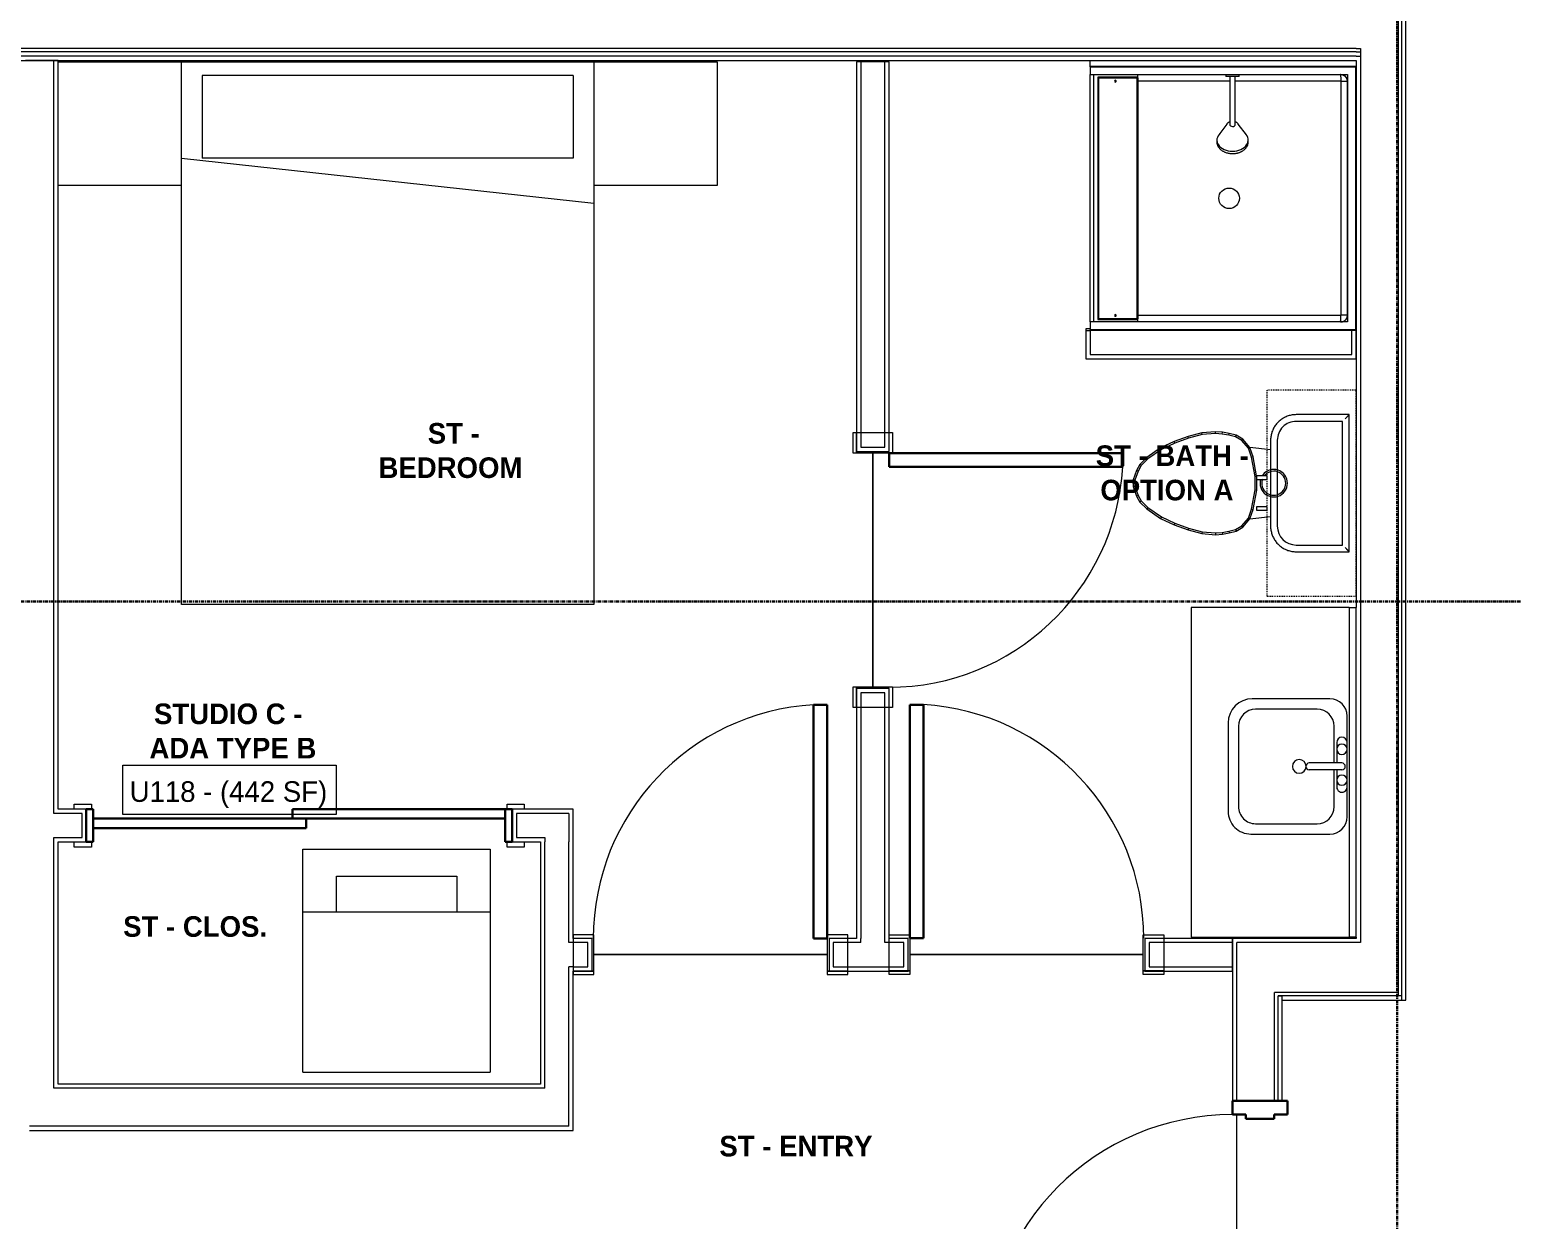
# Model space of a CAD drawing. Header units: inches. Extents: x -4093 to -1777, y 9773 to 12264.
# Drawn here: x -3680.4 to -3464.6, y 10377.1 to 10550.4 of the extents above; entities that cross this region are included whole.
import ezdxf

# ---------------------------------------------------------------- set-up
doc = ezdxf.new("R2010")
doc.units = ezdxf.units.IN
doc.header["$MEASUREMENT"] = 0
doc.linetypes.add('Dash', pattern=[0.25, 0.125, -0.125])
doc.linetypes.add('Grid Line 1_2_', pattern=[0.875, 0.5, -0.125, 0.125, -0.125])
for name, color, linetype, lineweight in [('0-1', 7, 'Continuous', 5), ('0-2', 7, 'Continuous', 9), ('A-AREA-IDEN', 2, 'Continuous', 9), ('A-DOOR-1', 7, 'Continuous', 9), ('A-DOOR-2', 10, 'Continuous', 30), ('A-DOOR-FRAM-1', 10, 'Continuous', 30), ('A-FLOR-1', 7, 'Continuous', 9), ('A-WALL-1', 7, 'Continuous', 9), ('A-WALL-2', 250, 'Continuous', 18), ('I-FURN-1', 7, 'Continuous', 9), ('I-WALL-1', 7, 'Continuous', 9), ('P-SANR-FIXT-1', 7, 'Continuous', 9), ('Q-CASE-1', 7, 'Continuous', 9), ('Q-CASE-2', 7, 'Dash', 9), ('S-GRID-1', 1, 'Grid Line 1_2_', 30)]:
    doc.layers.add(name, color=color, linetype=linetype, lineweight=lineweight)
doc.styles.add('Century Gothic', font='ufonts.com_century-gothic.ttf', dxfattribs={"height": 3})
doc.styles.add('Century Gothic_B', font='GOTHICB.TTF', dxfattribs={"height": 3})

# ---------------------------------------------------------------- blocks, each defined once
blk = doc.blocks.new('SWING - SINGLE - FLUSH - SWING - FLUSH - 2-10 x 6-8 - PRIVACY-4346070-BACKGROUND - 1ST FLOOR')
at = {"layer": 'A-DOOR-1'}
for p, q in [((-20, 2.37), (-20, 2.87)), ((-20, 2.87), (-17, 2.87)), ((-20, 2.37), (-17, 2.37)), ((-20, -2.88), (-20, 2.37)), ((-17, 2.37), (-20, 2.37)), ((-17, 2.87), (-17, 2.37)), ((-17, 2.37), (-17, -2.88)), ((17, 2.37), (17, 2.87)), ((17, 2.87), (20, 2.87)), ((17, 2.37), (20, 2.37)), ((17, -2.88), (17, 2.37)), ((20, 2.37), (17, 2.37)), ((20, 2.87), (20, 2.37)), ((20, 2.37), (20, -2.88)), ((-17, -2.88), (-20, -2.88)), ((20, -2.88), (17, -2.88))]:
    blk.add_line(p, q, dxfattribs=at)
blk.add_arc((17, -2.38), 34.07, 180, 266.6343, dxfattribs=at)
at = {"layer": 'A-DOOR-2'}
for p, q in [((15, -2.38), (15, -36.38)), ((17, -2.38), (15, -2.38)), ((17, -2.38), (17, -36.38)), ((17, -36.38), (15, -36.38))]:
    blk.add_line(p, q, dxfattribs=at)
blk = doc.blocks.new('SLIDING - FLUSH - SLIDING - FLUSH - 5-0 x 6-8-3203586-BACKGROUND - 1ST FLOOR')
at = {"layer": 'A-DOOR-1'}
for p, q in [((-32.75, 3.25), (-30.25, 3.25)), ((-32.75, 2.5), (-32.75, 3.25)), ((-30.25, 2.5), (-32.75, 2.5)), ((-30.25, 3.25), (-30.25, 2.5)), ((30.25, 3.25), (32.75, 3.25)), ((30.25, 2.5), (30.25, 3.25)), ((32.75, 2.5), (30.25, 2.5)), ((32.75, 3.25), (32.75, 2.5)), ((-32.75, -2.25), (-30.25, -2.25)), ((-32.75, -3), (-32.75, -2.25)), ((-30.25, -3), (-32.75, -3)), ((-30.25, -2.25), (-30.25, -3)), ((30.25, -2.25), (32.75, -2.25)), ((30.25, -3), (30.25, -2.25)), ((32.75, -3), (30.25, -3)), ((32.75, -2.25), (32.75, -3))]:
    blk.add_line(p, q, dxfattribs=at)
at = {"layer": 'A-DOOR-2'}
for p, q in [((-1, -0.88), (-1, 0.5)), ((-1, 0.5), (30, 0.5)), ((30, 0.5), (30, -0.88)), ((-30, -2.25), (-30, -0.88)), ((-30, -0.88), (1, -0.88)), ((30, -0.88), (-1, -0.88)), ((1, -0.88), (1, -2.25)), ((1, -2.25), (-30, -2.25))]:
    blk.add_line(p, q, dxfattribs=at)
at = {"layer": 'A-DOOR-FRAM-1'}
for p, q in [((-31, -2.25), (-31, 2.5)), ((-31, 2.5), (-30, 2.5)), ((-30, 2.5), (-30, -2.25)), ((30, 2.5), (31, 2.5)), ((30, -2.25), (30, 2.5)), ((31, 2.5), (31, -2.25)), ((-30, -2.25), (-31, -2.25)), ((31, -2.25), (30, -2.25))]:
    blk.add_line(p, q, dxfattribs=at)
blk = doc.blocks.new('Stacked Washer and Dryer - 26_x25_ - Private-1352637-BACKGROUND - 1ST FLOOR')
at = {"layer": 'P-SANR-FIXT-1'}
for p, q in [((0, 13.625), (32.4375, 13.625)), ((0, 13.625), (0, -13.625)), ((23.34375, 13.625), (23.34375, -13.625)), ((32.4375, 13.625), (32.4375, -13.625)), ((23.34375, 8.75), (28.53125, 8.75)), ((28.53125, 8.75), (28.53125, -8.75)), ((28.53125, -8.75), (23.34375, -8.75)), ((32.4375, -13.625), (0, -13.625))]:
    blk.add_line(p, q, dxfattribs=at)
blk = doc.blocks.new('SWING - SINGLE - FLUSH - SWING - FLUSH - 2-10 x 6-8 - PRIVACY-4346066-BACKGROUND - 1ST FLOOR')
at = {"layer": 'A-DOOR-1'}
for p, q in [((-17, 2.87), (-20, 2.87)), ((-20, 2.87), (-20, -2.38)), ((-17, -2.38), (-17, 2.87)), ((20, 2.87), (17, 2.87)), ((17, 2.87), (17, -2.38)), ((20, -2.38), (20, 2.87)), ((-20, -2.38), (-17, -2.38)), ((-17, -2.38), (-20, -2.38)), ((-20, -2.38), (-20, -2.88)), ((-20, -2.88), (-17, -2.88)), ((-17, -2.88), (-17, -2.38)), ((17, -2.38), (20, -2.38)), ((20, -2.38), (17, -2.38)), ((17, -2.38), (17, -2.88)), ((17, -2.88), (20, -2.88)), ((20, -2.88), (20, -2.38))]:
    blk.add_line(p, q, dxfattribs=at)
blk.add_arc((17, 2.37), 34.07, 93.3657, 180, dxfattribs=at)
at = {"layer": 'A-DOOR-2'}
for p, q in [((15, 2.37), (15, 36.38)), ((17, 36.38), (15, 36.38)), ((17, 2.37), (17, 36.38)), ((17, 2.37), (15, 2.37))]:
    blk.add_line(p, q, dxfattribs=at)
blk = doc.blocks.new('Bed-Standard - Queen 60_ x 79_-4200936-BACKGROUND - 1ST FLOOR')
at = {"layer": 'I-FURN-1'}
for p, q in [((-19.31, 41.3), (40.69, 41.3)), ((-19.31, -37.7), (-19.31, 41.3)), ((40.69, 41.3), (40.69, -37.7)), ((40.69, -23.7), (-19.31, -17.13)), ((-16.31, -23.7), (37.69, -23.7)), ((-16.31, -35.7), (-16.31, -23.7)), ((37.69, -35.7), (37.69, -23.7)), ((-16.31, -35.7), (37.69, -35.7)), ((40.69, -37.7), (-19.31, -37.7))]:
    blk.add_line(p, q, dxfattribs=at)
blk = doc.blocks.new('M_Sink Vanity-Square - 500 x 440mm-1352614-BACKGROUND - 1ST FLOOR')
at = {"layer": 'P-SANR-FIXT-1'}
for p, q in [((7.96, 7.09), (-6.72, 7.09)), ((3.62, 7.09), (-2.88, 7.09)), ((-9.22, 4.59), (-9.22, -6.73)), ((0.12, 5.22), (-5.22, 5.22)), ((-2.88, 5.59), (0.12, 5.59)), ((0.12, 6.33), (0.12, 1.59)), ((1.12, 6.33), (1.12, 1.59)), ((1.12, 5.59), (3.62, 5.59)), ((6.46, 5.22), (1.12, 5.22)), ((10.46, -6.91), (10.46, 4.59)), ((-7.72, 2.72), (-7.72, -6.23)), ((8.96, -6.23), (8.96, 2.72)), ((-5.72, -10.23), (7.14, -10.23)), ((-5.22, -8.73), (6.46, -8.73))]:
    blk.add_line(p, q, dxfattribs=at)
for centre, radius, start, end in [((-6.72, 4.59), 2.5, 90, 180), ((-2.88, 6.34), 0.75, 90, 270), ((-1.88, 6.34), 0.75, 360, 180), ((0.62, 6.33), 0.5, 360, 180), ((2.62, 6.34), 0.75, 360, 180), ((3.62, 6.34), 0.75, 270, 90), ((7.96, 4.59), 2.5, 360, 90), ((-5.22, 2.72), 2.5, 90, 180), ((-1.88, 6.34), 0.75, 180, 0), ((2.62, 6.34), 0.75, 180, 360), ((6.46, 2.72), 2.5, 0, 90), ((0.62, 0.13), 1, 360, 180), ((0.62, 0.13), 1, 180, 0), ((0.62, 1.59), 0.5, 180, 0), ((-5.22, -6.23), 2.5, 180, 270), ((6.46, -6.23), 2.5, 270, 0), ((-5.72, -6.73), 3.5, 180, 270), ((7.14, -6.91), 3.32, 270, 0)]:
    blk.add_arc(centre, radius, start, end, dxfattribs=at)
blk = doc.blocks.new('Toilet-Domestic-3D - Toilet-Domestic-3D-V5-BACKGROUND - 1ST FLOOR')
at = {"layer": 'P-SANR-FIXT-1'}
for p, q in [((-2.74, 11), (-3.74, 10)), ((-2.59, 10.8), (-3.55, 9.84)), ((-1.87, 11.5), (-2.74, 11)), ((-2.59, 10.8), (-2.74, 11)), ((-1.77, 11.27), (-2.59, 10.8)), ((-0.5, 12), (-1.87, 11.5)), ((-1.77, 11.27), (-1.87, 11.5)), ((-0.46, 11.75), (-1.77, 11.27)), ((-0.46, 11.75), (-0.5, 12)), ((0.5, 12), (-0.5, 12)), ((0.46, 11.75), (-0.46, 11.75)), ((0.46, 11.75), (0.5, 12)), ((1.77, 11.27), (0.46, 11.75)), ((1.87, 11.5), (0.5, 12)), ((1.77, 11.27), (1.87, 11.5)), ((2.59, 10.8), (1.77, 11.27)), ((2.74, 11), (1.87, 11.5)), ((2.59, 10.8), (2.74, 11)), ((3.55, 9.84), (2.59, 10.8)), ((3.74, 10), (2.74, 11)), ((-3.74, 10), (-5.13, 8)), ((-3.55, 9.84), (-4.91, 7.88)), ((-3.55, 9.84), (-3.74, 10)), ((3.55, 9.84), (3.74, 10)), ((4.91, 7.88), (3.55, 9.84)), ((5.13, 8), (3.74, 10)), ((-5.13, 8), (-6.06, 6)), ((-4.91, 7.88), (-5.83, 5.9)), ((-4.91, 7.88), (-5.13, 8)), ((4.91, 7.88), (5.13, 8)), ((5.83, 5.9), (4.91, 7.88)), ((6.06, 6), (5.13, 8)), ((-6.06, 6), (-6.79, 4)), ((-5.83, 5.9), (-6.55, 3.92)), ((-5.83, 5.9), (-6.06, 6)), ((5.83, 5.9), (6.06, 6)), ((6.55, 3.92), (5.83, 5.9)), ((6.79, 4), (6.06, 6)), ((-6.79, 4), (-7.33, 1.99)), ((-6.55, 3.92), (-7.08, 1.95)), ((-6.55, 3.92), (-6.79, 4)), ((6.55, 3.92), (6.79, 4)), ((7.08, 1.95), (6.55, 3.92)), ((7.33, 1.99), (6.79, 4)), ((-7.33, 1.99), (-7.5, 0)), ((-7.08, 1.95), (-7.33, 1.99)), ((-7.08, 1.95), (-7.25, 0)), ((7.08, 1.95), (7.33, 1.99)), ((7.25, 0), (7.08, 1.95)), ((7.5, 0), (7.33, 1.99)), ((-7.25, 0), (-7.5, 0)), ((-7.5, 0), (-7.41, -1)), ((-7.16, -0.96), (-7.41, -1)), ((-7.41, -1), (-7.24, -2)), ((-7.25, 0), (-7.16, -0.96)), ((-6.99, -1.95), (-7.24, -2)), ((-7.24, -2), (-6.97, -3)), ((-7.16, -0.96), (-6.99, -1.95)), ((-6.99, -1.95), (-6.73, -2.9)), ((6.73, -2.9), (6.99, -1.95)), ((6.97, -3), (7.24, -2)), ((6.99, -1.95), (7.16, -0.96)), ((6.99, -1.95), (7.24, -2)), ((7.16, -0.96), (7.25, 0)), ((7.16, -0.96), (7.41, -1)), ((7.24, -2), (7.41, -1)), ((7.25, 0), (7.5, 0)), ((7.41, -1), (7.5, 0)), ((-6.73, -2.9), (-6.97, -3)), ((-6.97, -3), (-6.4, -4)), ((-6.73, -2.9), (-6.21, -3.84)), ((-6.4, -4), (-6.21, -3.84)), ((-6.4, -4), (-5.21, -5)), ((-6.21, -3.84), (-5.08, -4.78)), ((5.08, -4.78), (6.21, -3.84)), ((5.21, -5), (6.4, -4)), ((6.21, -3.84), (6.73, -2.9)), ((6.21, -3.84), (6.4, -4)), ((6.4, -4), (6.97, -3)), ((6.73, -2.9), (6.97, -3)), ((-5.08, -4.78), (-5.21, -5)), ((-5.21, -5), (-4.86, -8.02)), ((-5.21, -5), (-3.84, -5.5)), ((-5.08, -4.78), (-3.77, -5.26)), ((-3.77, -5.26), (-3.84, -5.5)), ((-3.84, -5.5), (-1, -6)), ((-3.77, -5.26), (-0.98, -5.75)), ((-0.98, -5.75), (-1, -6)), ((-1, -6), (0.56, -6)), ((-0.98, -5.75), (0.98, -5.75)), ((0.98, -5.75), (3.77, -5.26)), ((0.98, -5.75), (1, -5.98)), ((1.05, -5.99), (3.84, -5.5)), ((3.77, -5.26), (5.08, -4.78)), ((3.77, -5.26), (3.84, -5.5)), ((3.84, -5.5), (5.21, -5)), ((4.86, -8.02), (5.21, -5)), ((5.08, -4.78), (5.21, -5)), ((6.25, -8.02), (-6.25, -8.02)), ((6.25, -9), (-6.25, -9)), ((6.25, -9), (-6.25, -9)), ((-9.98, -11.75), (-9.98, -19.48)), ((-9, -11.75), (-9, -18.5)), ((-9, -11.75), (-9, -18.5)), ((9, -18.5), (9, -11.75)), ((9, -18.5), (9, -11.75)), ((9.98, -19.48), (9.98, -11.75)), ((-9.98, -19.48), (-9.86, -19.36)), ((-9, -18.5), (9, -18.5)), ((-9, -18.5), (9, -18.5)), ((9.86, -19.36), (9.98, -19.48)), ((-9.98, -19.48), (9.98, -19.48))]:
    blk.add_line(p, q, dxfattribs=at)
at = {"layer": 'P-SANR-FIXT-1', "flags": 128}
for points in [[(-6.25, -8.02), (-6.4, -8.03), (-6.55, -8.03), (-6.7, -8.05), (-6.84, -8.07), (-6.99, -8.1), (-7.14, -8.13), (-7.28, -8.17), (-7.42, -8.21), (-7.56, -8.26), (-7.7, -8.32), (-7.84, -8.38), (-7.97, -8.44), (-8.1, -8.52), (-8.23, -8.59), (-8.35, -8.67), (-8.48, -8.76), (-8.59, -8.85), (-8.71, -8.95), (-8.82, -9.05), (-8.92, -9.15), (-9.03, -9.26), (-9.12, -9.38), (-9.22, -9.49), (-9.3, -9.61), (-9.39, -9.74), (-9.46, -9.86), (-9.54, -9.99), (-9.6, -10.13), (-9.67, -10.26), (-9.72, -10.4), (-9.78, -10.54), (-9.82, -10.68), (-9.86, -10.83), (-9.89, -10.97), (-9.92, -11.12), (-9.95, -11.26), (-9.96, -11.41), (-9.97, -11.56), (-9.98, -11.71), (-9.98, -11.75)], [(9.98, -11.75), (9.97, -11.6), (9.97, -11.45), (9.95, -11.3), (9.93, -11.16), (9.9, -11.01), (9.87, -10.86), (9.83, -10.72), (9.79, -10.58), (9.74, -10.44), (9.68, -10.3), (9.62, -10.16), (9.56, -10.03), (9.48, -9.9), (9.41, -9.77), (9.33, -9.65), (9.24, -9.52), (9.15, -9.41), (9.05, -9.29), (8.95, -9.18), (8.85, -9.08), (8.74, -8.97), (8.62, -8.88), (8.51, -8.78), (8.39, -8.7), (8.26, -8.61), (8.14, -8.54), (8.01, -8.46), (7.87, -8.4), (7.74, -8.33), (7.6, -8.28), (7.46, -8.22), (7.32, -8.18), (7.17, -8.14), (7.03, -8.11), (6.88, -8.08), (6.74, -8.05), (6.59, -8.04), (6.44, -8.03), (6.29, -8.02), (6.25, -8.02)]]:
    blk.add_lwpolyline(points, dxfattribs=at)
at = {"layer": 'P-SANR-FIXT-1'}
for centre, radius, start, end in [((0, -8.48), 2, 73.137, 0), ((0, -8.48), 1.75, 70.983, 0), ((0, -8.48), 2, 0, 57.9286), ((0, -8.48), 1.75, 0, 51.2445), ((-6.25, -11.75), 2.75, 90, 180), ((-6.25, -11.75), 2.75, 90, 180), ((6.25, -11.75), 2.75, 0, 90), ((6.25, -11.75), 2.75, 360, 90)]:
    blk.add_arc(centre, radius, start, end, dxfattribs=at)
for points, knots in [([(-9.86, -19.36), (-9.86, -19.36), (-9.85, -19.35), (-9.82, -19.32), (-9.8, -19.3), (-9.78, -19.28), (-9.75, -19.25), (-9.71, -19.21), (-9.66, -19.16), (-9.6, -19.1), (-9.55, -19.05), (-9.47, -18.97), (-9.41, -18.91), (-9.37, -18.87)], [0, 0, 0, 0, 0.166667, 0.25, 0.291667, 0.333333, 0.416667, 0.5, 0.583333, 0.666667, 0.75, 0.833333, 1, 1, 1, 1]), ([(9.37, -18.87), (9.41, -18.91), (9.47, -18.97), (9.55, -19.05), (9.6, -19.1), (9.66, -19.16), (9.71, -19.21), (9.75, -19.25), (9.78, -19.28), (9.8, -19.3), (9.82, -19.32), (9.85, -19.35), (9.86, -19.36), (9.86, -19.36)], [-1, -1, -1, -1, -0.833333, -0.75, -0.666667, -0.583333, -0.5, -0.416667, -0.333333, -0.291667, -0.25, -0.166667, 0, 0, 0, 0])]:
    blk.add_open_spline(points, degree=3, knots=knots, dxfattribs=at)
for points in [[(-9.98, -19.48), (-9.98, -19.48), (-9.98, -19.48), (-9.98, -19.48)], [(9.98, -19.48), (9.98, -19.48), (9.98, -19.48), (9.98, -19.48)]]:
    blk.add_open_spline(points, degree=3, dxfattribs=at)
blk = doc.blocks.new('Bath Vanity - Bath Vanity 48_-2551079-BACKGROUND - 1ST FLOOR')
at = {"layer": 'Q-CASE-1'}
for p, q in [((-23.26, -1), (-23.26, -24)), ((24.74, -24), (24.74, -1)), ((-23.26, -24), (24.74, -24))]:
    blk.add_line(p, q, dxfattribs=at)
blk = doc.blocks.new('BATHROOM MIRROR - BATHROOM MIRROR 48_-3124766-BACKGROUND - 1ST FLOOR')
at = {"layer": 'Q-CASE-1'}
for p, q in [((24.74, 24), (-23.26, 24)), ((-23.26, 23), (-23.26, 24)), ((24.74, 24), (24.74, 23)), ((-23.26, 23), (24.74, 23))]:
    blk.add_line(p, q, dxfattribs=at)
blk = doc.blocks.new('300 Series Wall Hung Cabinet_326 - 30_-2909952-BACKGROUND - 1ST FLOOR')
at = {"layer": 'Q-CASE-1'}
for p, q in [((-2.5, -13.19), (-2.01, -13.19)), ((-2.5, -13.19), (-2.5, -14.69)), ((-2.5, -14.69), (-2.01, -14.69)), ((-2.01, -14.69), (-2.01, -13.19)), ((2, -13.19), (2.49, -13.19)), ((2, -13.19), (2, -14.69)), ((2, -14.69), (2.49, -14.69)), ((2.49, -14.69), (2.49, -13.19))]:
    blk.add_line(p, q, dxfattribs=at)
at = {"layer": 'Q-CASE-2'}
for p, q in [((15, -0.19), (-15, -0.19)), ((-15, -0.19), (-15, -13.19)), ((15, -13.19), (15, -0.19)), ((-15, -13.19), (15, -13.19))]:
    blk.add_line(p, q, dxfattribs=at)
blk = doc.blocks.new('Table-Night Stand - 18_ x 18_ x 24_-V23-BACKGROUND - 1ST FLOOR')
at = {"layer": 'I-FURN-1'}
for p, q in [((0.15, 0), (18.15, 0)), ((18.15, -18), (0.15, -18))]:
    blk.add_line(p, q, dxfattribs=at)
blk = doc.blocks.new('Table-Night Stand - 18_ x 18_ x 24_-V24-BACKGROUND - 1ST FLOOR')
at = {"layer": 'I-FURN-1'}
for p, q in [((0.15, 0), (18.15, 0)), ((0.15, -18), (0.15, 0)), ((18.15, -18), (0.15, -18))]:
    blk.add_line(p, q, dxfattribs=at)
blk = doc.blocks.new('The Shower - The Shower-V79-BACKGROUND - 1ST FLOOR')
at = {"layer": 'P-SANR-FIXT-1'}
for p, q in [((0, 39.25), (0.12, 39.25)), ((0, 0.5), (0, 39.25)), ((1.25, 39.25), (0.12, 39.25)), ((0.12, 0.62), (0.12, 39.25)), ((1.25, 39.25), (37.25, 39.25)), ((1.25, 38.75), (1.25, 39.25)), ((1.25, 1.75), (1.25, 39.25)), ((37.25, 39.25), (37.25, 38.75)), ((38.38, 39.25), (37.25, 39.25)), ((37.25, 39.25), (37.25, 19.48)), ((38.38, 39.25), (38.5, 39.25)), ((38.38, 39.25), (38.38, 0.62)), ((38.5, 39.25), (38.5, 0.5)), ((37.25, 38.75), (1.25, 38.75)), ((1.62, 38.13), (1.62, 32.27)), ((36.88, 38.13), (1.62, 38.13)), ((36.75, 38), (1.75, 38)), ((1.75, 38), (1.75, 32.38)), ((36.75, 32.38), (36.75, 38)), ((36.88, 32.27), (36.88, 38.13)), ((1.75, 32.38), (36.75, 32.38)), ((2.2, 2.75), (2.2, 32.27)), ((36.3, 32.27), (2.2, 32.27)), ((36.3, 18.89), (36.3, 32.27)), ((36.3, 2.75), (36.3, 18.11)), ((37.25, 17.52), (37.25, 1.75)), ((1.28, 2.51), (1.3, 2.43)), ((1.4, 2.23), (1.42, 2.2)), ((2.25, 2.7), (36.25, 2.7)), ((37.08, 2.2), (37.1, 2.23)), ((37.2, 2.43), (37.22, 2.51)), ((38.5, 0.5), (0, 0.5)), ((38.38, 0.62), (0.12, 0.62)), ((37.25, 1.75), (1.25, 1.75)), ((1.51, 2.08), (1.58, 2.01)), ((1.7, 1.92), (1.73, 1.9)), ((1.93, 1.8), (2.01, 1.78)), ((2.25, 1.75), (2.25, 1.77)), ((2.25, 1.77), (36.25, 1.77)), ((36.25, 1.75), (36.25, 1.77)), ((36.49, 1.78), (36.57, 1.8)), ((36.77, 1.9), (36.8, 1.92)), ((36.92, 2.01), (36.99, 2.08))]:
    blk.add_line(p, q, dxfattribs=at)
blk.add_circle((19.25, 19), 1.5, dxfattribs=at)
for centre, radius, start, end in [((2.2, 35.56), 0.125, 0, 180), ((2.2, 35.56), 0.125, 180, 0), ((36.3, 35.56), 0.125, 0, 180), ((36.3, 35.56), 0.125, 180, 0), ((2.25, 2.75), 1, 180, 270), ((36.25, 2.75), 1, 270, 0)]:
    blk.add_arc(centre, radius, start, end, dxfattribs=at)
for centre, major_axis, start_param, end_param in [((2.2, 32.28), (-0.95, 0), 0, 1.570796), ((36.3, 32.28), (0.95, 0), 4.712389, 6.283185)]:
    blk.add_ellipse(centre, major_axis=major_axis, ratio=0.019505, start_param=start_param, end_param=end_param, dxfattribs=at)
for points, knots in [([(1.25, 2.77), (1.25, 2.77), (1.27, 2.76), (1.4, 2.76), (1.64, 2.75), (1.95, 2.75), (2.12, 2.75), (2.2, 2.75)], [-1, -1, -1, -1, -0.833333, -0.666667, -0.333333, -0.166667, 0, 0, 0, 0]), ([(1.25, 2.77), (1.25, 2.7), (1.26, 2.57), (1.34, 2.32), (1.52, 2.04), (1.8, 1.86), (2.05, 1.78), (2.18, 1.77), (2.25, 1.77)], [-1, -1, -1, -1, -0.875, -0.75, -0.5, -0.25, -0.125, 0, 0, 0, 0]), ([(1.59, 2), (1.54, 2.04), (1.47, 2.12), (1.41, 2.21), (1.38, 2.25)], [0.4611793, 0.4611793, 0.4611793, 0.4611793, 0.5714286, 0.6665731, 0.6665731, 0.6665731, 0.6665731]), ([(2.2, 2.75), (2.2, 2.74), (2.2, 2.74), (2.2, 2.73), (2.21, 2.72), (2.21, 2.72), (2.22, 2.71), (2.23, 2.71), (2.24, 2.7), (2.24, 2.7), (2.25, 2.7), (2.25, 2.7)], [-1, -1, -1, -1, -0.833333, -0.75, -0.666667, -0.583333, -0.416667, -0.291667, -0.208333, -0.083333, 0, 0, 0, 0]), ([(36.25, 1.77), (36.32, 1.77), (36.45, 1.78), (36.7, 1.86), (36.98, 2.04), (37.16, 2.32), (37.24, 2.57), (37.25, 2.7), (37.25, 2.77)], [-1, -1, -1, -1, -0.875, -0.75, -0.5, -0.25, -0.125, 0, 0, 0, 0]), ([(36.25, 2.7), (36.26, 2.7), (36.26, 2.7), (36.27, 2.7), (36.28, 2.71), (36.28, 2.71), (36.29, 2.72), (36.29, 2.73), (36.3, 2.74), (36.3, 2.74), (36.3, 2.75), (36.3, 2.75)], [-1, -1, -1, -1, -0.833333, -0.75, -0.666667, -0.583333, -0.416667, -0.291667, -0.208333, -0.083333, 0, 0, 0, 0]), ([(36.25, 1.8), (36.25, 1.82), (36.25, 1.91), (36.25, 2.14), (36.25, 2.45), (36.25, 2.62), (36.25, 2.7)], [-0.8333333, -0.8333333, -0.8333333, -0.8333333, -0.6666667, -0.3333333, -0.1666667, 0, 0, 0, 0]), ([(37.19, 2.42), (37.18, 2.38), (37.16, 2.33), (37.13, 2.27), (37.12, 2.25)], [0.2174647, 0.2174647, 0.2174647, 0.2174647, 0.2857143, 0.3333068, 0.3333068, 0.3333068, 0.3333068]), ([(2.25, 1.75), (2.17, 1.75), (2.03, 1.77), (1.86, 1.82), (1.77, 1.87), (1.75, 1.88)], [0, 0, 0, 0, 0.1428571, 0.2857143, 0.3333068, 0.3333068, 0.3333068, 0.3333068]), ([(36.75, 1.88), (36.7, 1.85), (36.59, 1.8), (36.42, 1.76), (36.31, 1.75), (36.25, 1.75)], [0.6666667, 0.6666667, 0.6666667, 0.6666667, 0.7857143, 0.8928571, 1, 1, 1, 1]), ([(37.01, 2.1), (36.97, 2.05), (36.89, 1.97), (36.79, 1.91), (36.75, 1.88)], [0.4475924, 0.4475924, 0.4475924, 0.4475924, 0.5714286, 0.6665731, 0.6665731, 0.6665731, 0.6665731])]:
    blk.add_open_spline(points, degree=3, knots=knots, dxfattribs=at)
for points in [[(1.25, 2.71), (1.25, 2.72), (1.25, 2.74), (1.25, 2.75)], [(1.38, 2.25), (1.37, 2.27), (1.36, 2.3), (1.35, 2.32)], [(2.25, 1.8), (2.25, 1.82), (2.25, 1.88), (2.25, 2.03), (2.25, 2.22), (2.25, 2.45), (2.25, 2.62), (2.25, 2.7)], [(37.25, 2.77), (37.25, 2.77), (37.23, 2.76), (37.13, 2.76), (36.98, 2.76), (36.78, 2.75), (36.55, 2.75), (36.38, 2.75), (36.3, 2.75)], [(37.12, 2.25), (37.09, 2.21), (37.07, 2.18), (37.04, 2.14)], [(37.25, 2.75), (37.25, 2.72), (37.25, 2.7), (37.25, 2.67)], [(1.75, 1.88), (1.71, 1.91), (1.67, 1.94), (1.63, 1.97)]]:
    blk.add_open_spline(points, degree=3, dxfattribs=at)
blk = doc.blocks.new('Shower Head - Shower Head-V80-BACKGROUND - 1ST FLOOR')
at = {"layer": 'P-SANR-FIXT-1'}
for p, q in [((-0.98, 0), (-0.98, -0.26)), ((0.98, -0.26), (0.98, 0)), ((-0.98, 0), (0.98, 0)), ((0.98, -0.26), (-0.98, -0.26)), ((-0.39, -0.26), (-0.39, -1)), ((0.39, -1), (0.39, -0.26)), ((-0.39, -6.01), (-0.39, -7.27)), ((0.39, -7.27), (0.39, -6.01)), ((-0.84, -7.19), (-2.02, -8.78)), ((2.02, -8.78), (0.84, -7.19)), ((-2.28, -9.54), (-2.28, -9.81)), ((2.28, -9.81), (2.28, -9.54))]:
    blk.add_line(p, q, dxfattribs=at)
at = {"layer": 'P-SANR-FIXT-1', "flags": 128}
for points in [[(-0.39, -1), (-0.39, -1.29), (-0.39, -1.57), (-0.39, -1.85), (-0.39, -2.13), (-0.39, -2.41), (-0.39, -2.69), (-0.39, -2.96), (-0.39, -3.23), (-0.39, -3.5), (-0.39, -3.76), (-0.39, -4.02), (-0.39, -4.27), (-0.39, -4.52), (-0.39, -4.77), (-0.39, -5), (-0.39, -5.23), (-0.39, -5.46), (-0.39, -5.67), (-0.39, -5.88), (-0.39, -6.01)], [(0.39, -6.01), (0.39, -5.81), (0.39, -5.6), (0.39, -5.38), (0.39, -5.15), (0.39, -4.92), (0.39, -4.68), (0.39, -4.43), (0.39, -4.18), (0.39, -3.93), (0.39, -3.67), (0.39, -3.4), (0.39, -3.13), (0.39, -2.86), (0.39, -2.59), (0.39, -2.31), (0.39, -2.03), (0.39, -1.75), (0.39, -1.46), (0.39, -1.18), (0.39, -1)], [(-0.39, -6.87), (-0.43, -6.88), (-0.46, -6.9), (-0.49, -6.91), (-0.52, -6.93), (-0.55, -6.94), (-0.58, -6.96), (-0.61, -6.98), (-0.64, -7), (-0.67, -7.03), (-0.7, -7.05), (-0.73, -7.07), (-0.76, -7.1), (-0.78, -7.13), (-0.81, -7.16), (-0.83, -7.19), (-0.84, -7.19)], [(0.84, -7.19), (0.81, -7.16), (0.79, -7.13), (0.76, -7.1), (0.73, -7.08), (0.7, -7.05), (0.68, -7.03), (0.65, -7.01), (0.62, -6.98), (0.59, -6.97), (0.56, -6.95), (0.53, -6.93), (0.49, -6.91), (0.46, -6.9), (0.43, -6.89), (0.4, -6.87)], [(-2.28, -9.81), (-2.28, -9.88), (-2.28, -9.95), (-2.27, -10.02), (-2.25, -10.09), (-2.24, -10.16), (-2.21, -10.23), (-2.19, -10.3), (-2.16, -10.36), (-2.13, -10.43), (-2.09, -10.49), (-2.05, -10.55), (-2.01, -10.61), (-1.97, -10.67), (-1.92, -10.73), (-1.86, -10.79), (-1.81, -10.84), (-1.75, -10.89), (-1.69, -10.94), (-1.63, -10.99), (-1.57, -11.04), (-1.5, -11.08), (-1.43, -11.12), (-1.36, -11.16), (-1.28, -11.2), (-1.21, -11.24), (-1.13, -11.27), (-1.05, -11.3), (-0.97, -11.33), (-0.89, -11.36), (-0.81, -11.38), (-0.72, -11.4), (-0.64, -11.42), (-0.55, -11.44), (-0.47, -11.45), (-0.38, -11.46), (-0.29, -11.47), (-0.2, -11.48), (-0.11, -11.49), (-0.02, -11.49), (0, -11.49)], [(0, -11.49), (0.09, -11.49), (0.18, -11.48), (0.27, -11.48), (0.35, -11.47), (0.44, -11.46), (0.53, -11.44), (0.62, -11.43), (0.7, -11.41), (0.79, -11.39), (0.87, -11.36), (0.95, -11.34), (1.03, -11.31), (1.11, -11.28), (1.19, -11.25), (1.26, -11.21), (1.34, -11.17), (1.41, -11.13), (1.48, -11.09), (1.55, -11.05), (1.61, -11), (1.68, -10.95), (1.74, -10.9), (1.8, -10.85), (1.85, -10.8), (1.9, -10.74), (1.95, -10.69), (2, -10.63), (2.04, -10.57), (2.08, -10.51), (2.12, -10.44), (2.15, -10.38), (2.18, -10.31), (2.21, -10.25), (2.23, -10.18), (2.25, -10.11), (2.26, -10.04), (2.27, -9.97), (2.28, -9.9), (2.28, -9.83), (2.28, -9.81)]]:
    blk.add_lwpolyline(points, dxfattribs=at)
at = {"layer": 'P-SANR-FIXT-1'}
for centre, major_axis, start_param, end_param in [((0, -9.54), (2.28, 0), 2.468394, 4.712389), ((0, -7.27), (0.394, 0), 3.141593, 3.765945), ((0, -7.27), (0.394, 0), 3.84782, 4.712389), ((0, -7.27), (-0.394, 0), 1.570796, 3.141593), ((0, -9.54), (-2.28, 0), 1.570796, 3.814791)]:
    blk.add_ellipse(centre, major_axis=major_axis, ratio=0.707107, start_param=start_param, end_param=end_param, dxfattribs=at)
blk = doc.blocks.new('CTR - 1st Phase - Unit Layouts_rvt-1-BACKGROUND - 1ST FLOOR')
at = {"layer": 'A-FLOR-1'}
for p, q in [((-3557.67, 10545.75), (-3557.67, 10545.94)), ((-3557.67, 10545.94), (-3557.67, 10545.75)), ((-3526.04, 10545.14), (-3526.04, 10545.94)), ((-3557.67, 10454.79), (-3557.67, 10488.79)), ((-3557.67, 10488.79), (-3557.67, 10454.79)), ((-3564.29, 10415.79), (-3598.29, 10415.79)), ((-3598.29, 10415.79), (-3564.29, 10415.79)), ((-3518.29, 10415.79), (-3552.29, 10415.79)), ((-3552.29, 10415.79), (-3518.29, 10415.79)), ((-3504.67, 10356.5), (-3504.67, 10392.5))]:
    blk.add_line(p, q, dxfattribs=at)
at = {"layer": 'A-WALL-1'}
for p, q in [((-3676.29, 10545.94), (-3681.04, 10545.94)), ((-3676.29, 10436.96), (-3676.29, 10545.94)), ((-3555.29, 10545.75), (-3560.04, 10545.75)), ((-3560.04, 10545.75), (-3560.04, 10489.04)), ((-3555.29, 10489.04), (-3555.29, 10545.75)), ((-3526.04, 10506.89), (-3526.67, 10506.89)), ((-3526.67, 10506.89), (-3526.67, 10506.64)), ((-3526.67, 10506.64), (-3526.67, 10503.14)), ((-3487.29, 10503.14), (-3487.29, 10506.64)), ((-3526.67, 10503.14), (-3526.67, 10502.51)), ((-3526.67, 10502.51), (-3487.29, 10502.51)), ((-3487.29, 10502.51), (-3487.29, 10503.14)), ((-3560.04, 10489.04), (-3555.29, 10489.04)), ((-3555.29, 10454.54), (-3560.04, 10454.54)), ((-3560.04, 10454.54), (-3560.04, 10418.16)), ((-3555.29, 10418.16), (-3555.29, 10454.54)), ((-3672.17, 10436.96), (-3676.29, 10436.96)), ((-3672.17, 10432.21), (-3672.17, 10436.96)), ((-3601.29, 10436.96), (-3610.17, 10436.96)), ((-3610.17, 10436.96), (-3610.17, 10432.21)), ((-3601.29, 10436.34), (-3601.29, 10436.96)), ((-3601.29, 10432.21), (-3601.29, 10436.34)), ((-3676.29, 10432.21), (-3672.17, 10432.21)), ((-3676.29, 10396.96), (-3676.29, 10432.21)), ((-3610.17, 10432.21), (-3606.04, 10432.21)), ((-3606.04, 10432.21), (-3606.04, 10396.96)), ((-3601.29, 10418.16), (-3601.29, 10432.21)), ((-3598.54, 10418.16), (-3601.29, 10418.16)), ((-3598.54, 10413.41), (-3598.54, 10418.16)), ((-3560.04, 10418.16), (-3564.04, 10418.16)), ((-3564.04, 10418.16), (-3564.04, 10413.41)), ((-3552.54, 10418.16), (-3555.29, 10418.16)), ((-3552.54, 10413.41), (-3552.54, 10418.16)), ((-3505.3, 10418.16), (-3518.04, 10418.16)), ((-3518.04, 10418.16), (-3518.04, 10413.41)), ((-3505.3, 10413.41), (-3505.3, 10418.16)), ((-3601.29, 10413.41), (-3598.54, 10413.41)), ((-3601.29, 10390.21), (-3601.29, 10413.41)), ((-3564.04, 10413.41), (-3552.54, 10413.41)), ((-3518.04, 10413.41), (-3505.3, 10413.41)), ((-3606.04, 10396.96), (-3676.29, 10396.96)), ((-3680.42, 10390.21), (-3676.29, 10390.21)), ((-3676.29, 10390.21), (-3606.04, 10390.21)), ((-3606.04, 10390.21), (-3601.92, 10390.21)), ((-3601.92, 10390.21), (-3601.29, 10390.21))]:
    blk.add_line(p, q, dxfattribs=at)
at = {"layer": 'A-WALL-2'}
for p, q in [((-3676.92, 10436.96), (-3676.92, 10545.94)), ((-3559.42, 10545.75), (-3559.42, 10489.66)), ((-3555.92, 10489.66), (-3555.92, 10545.75)), ((-3526.67, 10506.64), (-3526.04, 10506.64)), ((-3526.67, 10506.64), (-3526.04, 10506.64)), ((-3526.04, 10506.64), (-3526.04, 10503.14)), ((-3487.92, 10503.14), (-3487.92, 10506.64)), ((-3526.04, 10503.14), (-3487.92, 10503.14)), ((-3559.42, 10489.66), (-3557.67, 10489.66)), ((-3557.67, 10489.66), (-3555.92, 10489.66)), ((-3559.42, 10453.91), (-3559.42, 10418.16)), ((-3557.67, 10453.91), (-3559.42, 10453.91)), ((-3555.92, 10453.91), (-3557.67, 10453.91)), ((-3555.92, 10418.16), (-3555.92, 10453.91)), ((-3676.92, 10436.34), (-3676.92, 10436.96)), ((-3672.79, 10436.34), (-3676.92, 10436.34)), ((-3672.79, 10434.59), (-3672.79, 10436.34)), ((-3609.54, 10436.34), (-3609.54, 10434.59)), ((-3601.92, 10436.34), (-3609.54, 10436.34)), ((-3601.92, 10436.34), (-3601.92, 10432.84)), ((-3676.92, 10432.84), (-3672.79, 10432.84)), ((-3676.92, 10432.21), (-3676.92, 10432.84)), ((-3672.79, 10432.84), (-3672.79, 10434.59)), ((-3609.54, 10434.59), (-3609.54, 10432.84)), ((-3609.54, 10432.84), (-3605.42, 10432.84)), ((-3605.42, 10432.84), (-3605.42, 10432.21)), ((-3601.92, 10432.84), (-3601.92, 10432.21)), ((-3676.92, 10396.34), (-3676.92, 10432.21)), ((-3605.42, 10396.34), (-3605.42, 10432.21)), ((-3601.92, 10417.54), (-3601.92, 10432.21)), ((-3559.42, 10417.54), (-3559.42, 10418.16)), ((-3555.92, 10417.54), (-3555.92, 10418.16)), ((-3601.29, 10417.54), (-3601.92, 10417.54)), ((-3599.17, 10417.54), (-3601.29, 10417.54)), ((-3599.17, 10415.79), (-3599.17, 10417.54)), ((-3599.17, 10414.04), (-3599.17, 10415.79)), ((-3563.42, 10417.54), (-3563.42, 10415.79)), ((-3559.42, 10417.54), (-3563.42, 10417.54)), ((-3563.42, 10415.79), (-3563.42, 10414.04)), ((-3553.17, 10417.54), (-3555.92, 10417.54)), ((-3553.17, 10415.79), (-3553.17, 10417.54)), ((-3553.17, 10414.04), (-3553.17, 10415.79)), ((-3505.3, 10417.54), (-3517.42, 10417.54)), ((-3517.42, 10417.54), (-3517.42, 10415.79)), ((-3517.42, 10415.79), (-3517.42, 10414.04)), ((-3601.29, 10414.04), (-3601.92, 10414.04)), ((-3601.92, 10390.84), (-3601.92, 10414.04)), ((-3601.29, 10414.04), (-3599.17, 10414.04)), ((-3563.42, 10414.04), (-3553.17, 10414.04)), ((-3517.42, 10414.04), (-3505.3, 10414.04)), ((-3676.29, 10396.34), (-3676.92, 10396.34)), ((-3606.04, 10396.34), (-3676.29, 10396.34)), ((-3605.42, 10396.34), (-3606.04, 10396.34)), ((-3676.92, 10390.84), (-3680.42, 10390.84)), ((-3676.29, 10390.84), (-3676.92, 10390.84)), ((-3606.04, 10390.84), (-3676.29, 10390.84)), ((-3605.42, 10390.84), (-3606.04, 10390.84)), ((-3601.92, 10390.84), (-3605.42, 10390.84))]:
    blk.add_line(p, q, dxfattribs=at)
at = {"layer": '0-2'}
for name, p, rotation in [('Table-Night Stand - 18_ x 18_ x 24_-V23-BACKGROUND - 1ST FLOOR', (-3658.15, 10527.75), 180), ('Bed-Standard - Queen 60_ x 79_-4200936-BACKGROUND - 1ST FLOOR', (-3617.61, 10508.05), 180), ('Table-Night Stand - 18_ x 18_ x 24_-V24-BACKGROUND - 1ST FLOOR', (-3580.15, 10527.75), 180), ('The Shower - The Shower-V79-BACKGROUND - 1ST FLOOR', (-3486.79, 10506.64), 90.00000000002), ('300 Series Wall Hung Cabinet_326 - 30_-2909952-BACKGROUND - 1ST FLOOR', (-3487.11, 10482.97), 269.9999999999352), ('Toilet-Domestic-3D - Toilet-Domestic-3D-V5-BACKGROUND - 1ST FLOOR', (-3507.77, 10484.42), 89.99999999963565), ('SWING - SINGLE - FLUSH - SWING - FLUSH - 2-10 x 6-8 - PRIVACY-4346070-BACKGROUND - 1ST FLOOR', (-3557.67, 10471.79), 90.00000000000375), ('Bath Vanity - Bath Vanity 48_-2551079-BACKGROUND - 1ST FLOOR', (-3487.29, 10443.06), 269.9999999997443), ('BATHROOM MIRROR - BATHROOM MIRROR 48_-3124766-BACKGROUND - 1ST FLOOR', (-3511.3, 10443.06), 269.9999999999678), ('M_Sink Vanity-Square - 500 x 440mm-1352614-BACKGROUND - 1ST FLOOR', (-3495.7, 10443.81), 269.999999999737), ('SWING - SINGLE - FLUSH - SWING - FLUSH - 2-10 x 6-8 - PRIVACY-4346070-BACKGROUND - 1ST FLOOR', (-3535.29, 10415.79), 180), ('SLIDING - FLUSH - SLIDING - FLUSH - 5-0 x 6-8-3203586-BACKGROUND - 1ST FLOOR', (-3641.17, 10434.71), 180), ('Stacked Washer and Dryer - 26_x25_ - Private-1352637-BACKGROUND - 1ST FLOOR', (-3627, 10398.69), 90.0000000000019)]:
    blk.add_blockref(name, p, dxfattribs=dict(at, rotation=rotation))
for name, p in [('Shower Head - Shower Head-V80-BACKGROUND - 1ST FLOOR', (-3505.29, 10543.89)), ('SWING - SINGLE - FLUSH - SWING - FLUSH - 2-10 x 6-8 - PRIVACY-4346066-BACKGROUND - 1ST FLOOR', (-3581.29, 10415.79))]:
    blk.add_blockref(name, p, dxfattribs=at)
blk = doc.blocks.new('HOLLOW METAL - UNIT DOOR-2191977-BACKGROUND - 1ST FLOOR')
at = {"layer": 'A-DOOR-1'}
blk.add_arc((18, -3.875), 36, 180, 270, dxfattribs=at)
at = {"layer": 'A-DOOR-2'}
for p, q in [((16.25, -3.875), (18, -3.875)), ((16.25, -39.875), (16.25, -3.875)), ((18, -3.875), (18, -39.875)), ((18, -39.875), (16.25, -39.875))]:
    blk.add_line(p, q, dxfattribs=at)
at = {"layer": 'A-DOOR-FRAM-1'}
for p, q in [((-20, 4.125), (-18, 4.125)), ((-20, -3.875), (-20, 4.125)), ((-18, 4.125), (-18, 2.1875)), ((-18, 2.1875), (-17.375, 2.1875)), ((-17.375, 2.1875), (-17.375, -1.9375)), ((17.375, 2.1875), (18, 2.1875)), ((17.375, -1.9375), (17.375, 2.1875)), ((18, 4.125), (20, 4.125)), ((18, 2.1875), (18, 4.125)), ((20, 4.125), (20, -3.875)), ((-18, -1.9375), (-18, -3.875)), ((-17.375, -1.9375), (-18, -1.9375)), ((18, -1.9375), (17.375, -1.9375)), ((18, -3.875), (18, -1.9375)), ((-18, -3.875), (-20, -3.875)), ((20, -3.875), (18, -3.875))]:
    blk.add_line(p, q, dxfattribs=at)
blk = doc.blocks.new('CTR - 1st Phase - Common Walls_rvt-1-BACKGROUND - 1ST FLOOR')
at = {"layer": 'A-WALL-2'}
for p, q in [((-3481.17, 10644.28), (-3481.17, 10418.16)), ((-3480.67, 10644.28), (-3480.67, 10418.16)), ((-3487.3, 10547.69), (-3823.82, 10547.69)), ((-3487.3, 10547.69), (-3486.67, 10547.69)), ((-3486.67, 10547.69), (-3486.67, 10547.19)), ((-3486.67, 10547.69), (-3486.67, 10547.19)), ((-3487.3, 10547.19), (-3823.82, 10547.19)), ((-3487.3, 10546.56), (-3823.82, 10546.56)), ((-3487.3, 10547.19), (-3486.67, 10547.19)), ((-3487.3, 10546.56), (-3486.67, 10546.56)), ((-3486.67, 10547.19), (-3486.67, 10546.56)), ((-3486.67, 10547.19), (-3486.67, 10546.56)), ((-3486.67, 10546.56), (-3486.67, 10418.16)), ((-3486.67, 10418.16), (-3486.67, 10417.54)), ((-3481.17, 10418.16), (-3481.17, 10417.54)), ((-3480.67, 10418.16), (-3480.67, 10409.79)), ((-3504.67, 10410.29), (-3504.67, 10417.54)), ((-3486.67, 10417.54), (-3504.67, 10417.54)), ((-3481.17, 10417.54), (-3481.17, 10410.29)), ((-3504.67, 10409.16), (-3504.67, 10410.29)), ((-3504.67, 10394.5), (-3504.67, 10409.16)), ((-3499.17, 10409.79), (-3499.17, 10410.29)), ((-3481.17, 10410.29), (-3499.17, 10410.29)), ((-3499.17, 10409.16), (-3499.17, 10409.79)), ((-3499.17, 10394.5), (-3499.17, 10409.16)), ((-3498.67, 10409.79), (-3498.05, 10409.79)), ((-3498.67, 10409.16), (-3498.67, 10409.79)), ((-3498.05, 10409.79), (-3498.67, 10409.79)), ((-3498.67, 10394.5), (-3498.67, 10409.16)), ((-3498.05, 10409.16), (-3498.05, 10409.79)), ((-3481.17, 10409.79), (-3498.05, 10409.79)), ((-3481.17, 10410.29), (-3481.17, 10409.79)), ((-3480.67, 10409.79), (-3481.17, 10409.79)), ((-3480.67, 10409.79), (-3481.17, 10409.79)), ((-3480.67, 10409.79), (-3480.67, 10409.16))]:
    blk.add_line(p, q, dxfattribs=at)
at = {"layer": 'I-WALL-1'}
for p, q in [((-3480.05, 10418.16), (-3480.05, 10644.28)), ((-3823.82, 10545.94), (-3487.3, 10545.94)), ((-3487.3, 10545.94), (-3487.3, 10545.14)), ((-3487.3, 10506.64), (-3487.3, 10466.33)), ((-3487.3, 10418.16), (-3505.3, 10418.16)), ((-3505.3, 10418.16), (-3505.3, 10417.54)), ((-3487.3, 10418.33), (-3487.3, 10418.16)), ((-3480.05, 10409.16), (-3480.05, 10418.16)), ((-3505.3, 10417.54), (-3505.3, 10409.16)), ((-3505.3, 10409.16), (-3505.3, 10394.5)), ((-3498.05, 10394.5), (-3498.05, 10409.16)), ((-3498.05, 10409.16), (-3480.67, 10409.16)), ((-3480.67, 10409.16), (-3480.05, 10409.16))]:
    blk.add_line(p, q, dxfattribs=at)
at = {"layer": '0-2', "rotation": 270.0000000000132}
blk.add_blockref('HOLLOW METAL - UNIT DOOR-2191977-BACKGROUND - 1ST FLOOR', (-3501.42, 10374.5), dxfattribs=at)
blk = doc.blocks.new('CTR - 1st Phase - Structure_rvt-1-BACKGROUND - 1ST FLOOR')
at = {"layer": 'S-GRID-1'}
for p, q in [((-3481.32, 9772.61), (-3481.32, 12247.5)), ((-1777.25, 10467.19), (-4076.95, 10467.19))]:
    blk.add_line(p, q, dxfattribs=at)

msp = doc.modelspace()

# ---------------------------------------------------------------- linework, layer by layer
at = {"layer": 'A-AREA-IDEN', "flags": 128}
msp.add_lwpolyline([(-3666.86, 10443.36), (-3635.77, 10443.36), (-3635.77, 10436.2), (-3666.86, 10436.2)], close=True, dxfattribs=at)

# ---------------------------------------------------------------- block references
at = {"layer": '0-1'}
for name in ['CTR - 1st Phase - Structure_rvt-1-BACKGROUND - 1ST FLOOR', 'CTR - 1st Phase - Common Walls_rvt-1-BACKGROUND - 1ST FLOOR', 'CTR - 1st Phase - Unit Layouts_rvt-1-BACKGROUND - 1ST FLOOR']:
    msp.add_blockref(name, (0, 0), dxfattribs=at)

# ---------------------------------------------------------------- texts
at = {"layer": 'A-AREA-IDEN', "char_height": 3, "attachment_point": 1}
for s, insert, width, style in [('ST -', (-3622.46, 10493.18), 8.383, 'Century Gothic_B'), ('ST - BATH -', (-3525.21, 10489.92), 25.856, 'Century Gothic_B'), ('BEDROOM', (-3629.63, 10488.18), 25.755, 'Century Gothic_B'), ('OPTION A', (-3524.54, 10484.92), 24.24, 'Century Gothic_B'), ('STUDIO C -', (-3662.32, 10452.35), 26.563, 'Century Gothic_B'), ('ADA TYPE B', (-3662.98, 10447.35), 28.179, 'Century Gothic_B'), ('U118 - (442 SF)', (-3665.86, 10441.03), 35.148, 'Century Gothic'), ('ST - CLOS.', (-3666.8, 10421.39), 24.543, 'Century Gothic_B'), ('ST - ENTRY', (-3580, 10389.42), 24.745, 'Century Gothic_B')]:
    msp.add_mtext(s, dxfattribs=dict(at, insert=insert, width=width, style=style))

doc.saveas('drawing.dxf')
